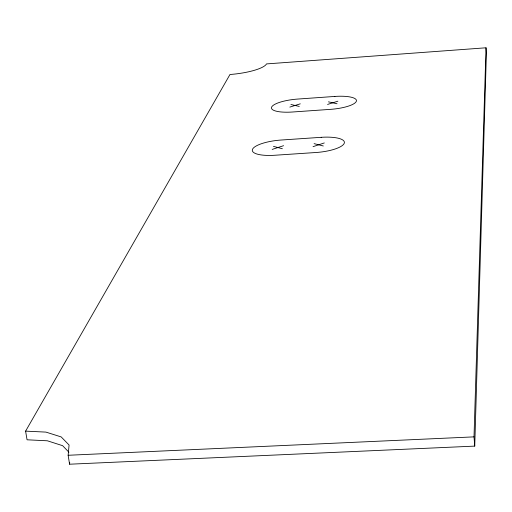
<?xml version="1.0" encoding="UTF-8"?>
<svg xmlns="http://www.w3.org/2000/svg" width="512" height="512" viewBox="0 0 512 512"><rect width="100%" height="100%" fill="white"/><g stroke="black" fill="none" stroke-linecap="round" stroke-linejoin="round"><path stroke-width="0.77" d="M25.6 431.136L45.939 432.102L61.197 436.928L69.075 445.018L68.141 455.27L69.581 464.211L474.739 446.112L486.4 53.107L486.022 47.789L266.502 63.917A32.269 7.635 -6.6 0 1 229.978 74.496L25.6 431.136L27.059 439.795L47.373 440.794L62.618 445.683L68.915 452.224M474.739 446.112L474.01 436.87L486.022 47.789M69.581 464.211L69.722 462.618M313.043 146.669L324.288 142.944M272.179 149.414L283.584 145.69M327.571 104.435L337.875 101.19M289.837 107.085L300.282 103.834M68.141 455.27L474.01 436.87M328.454 101.85L337.037 103.77M290.912 104.493L299.251 106.426M314.093 143.635L323.302 145.984M273.453 146.368L282.374 148.73M334.867 96.435L297.677 99.066A23.75 6.214 -6.1 0 0 271.597 107.187A23.75 6.214 -6.1 0 0 292.397 112.013L330.547 109.35A23.821 6.246 -5.8 0 0 356.352 101.229A23.821 6.246 -5.8 0 0 334.867 96.435M321.184 137.318L280.96 140.045A25.747 7.302 -6.4 0 0 252.486 149.357A25.747 7.302 -6.4 0 0 274.752 155.258L316.102 152.499A25.824 7.347 -6 0 0 344.262 143.187A25.824 7.347 -6 0 0 321.184 137.318"/></g></svg>
